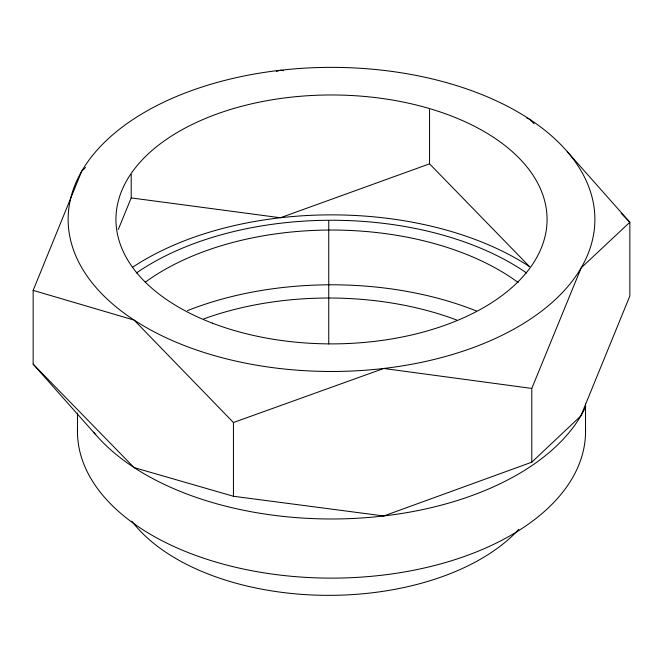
<?xml version="1.0" encoding="UTF-8"?>
<svg xmlns="http://www.w3.org/2000/svg" width="663" height="663" viewBox="0 0 663 663"><rect width="100%" height="100%" fill="white"/><g stroke="black" fill="none" stroke-linecap="round" stroke-linejoin="round"><path stroke-width="0.99" d="M95.679 434.655L33.15 364.128L33.15 290.377L81.798 171.046L85.544 167.49M33.15 364.128L134.075 467.581L233.442 496.264L383.769 515.971L531.792 462.186L531.792 388.435L581.202 267.811L629.85 222.229L567.321 151.703M531.792 462.186L580.821 415.958L629.85 295.98L629.85 222.229L621.206 213.337M118.271 229.506L131.208 197.914L131.208 174.352M276.322 71.438L280.383 70.253L283.449 70.659M131.208 197.914L280.383 217.754L429.558 163.844L529.704 266.783M33.15 290.377L134.075 320.08L233.442 422.513L383.769 368.471L531.792 388.435M526.936 118.196L529.704 119.282L534.03 123.724M585.537 403.8L585.537 431.456M429.558 109.552L429.558 163.844M328.749 221.019L328.749 344.006M233.442 422.513L233.442 496.264M77.463 413.024L77.463 431.456M518.839 529.314A215.16 124.221 0 0 1 320.909 595.266A215.16 124.221 0 0 1 131.821 521.168M585.678 406.784A263.377 152.059 0 0 1 581.194 415.311M580.821 415.95A263.377 152.059 0 0 1 346.674 518.731A263.377 152.059 0 0 1 93.616 432.168M132.467 267.346A263.377 152.059 0 0 1 279.239 217.887M280.399 217.754A263.377 152.059 0 0 1 528.933 266.277M529.704 119.282A263.377 152.059 0 0 1 581.194 267.811M580.821 268.449A263.377 152.059 0 0 1 133.711 319.823A263.377 152.059 0 0 1 279.239 70.386M280.399 70.253A263.377 152.059 0 0 1 528.933 118.776M145.238 282.223A237.105 136.893 0 0 1 518.201 282.546M585.512 429.458A254.037 146.664 0 0 1 331.5 578.128A254.037 146.664 0 0 1 77.488 429.458M187.472 310.64A254.037 146.664 0 0 1 476.515 311.03M136.346 273.023A254.037 146.664 0 0 1 526.654 273.023M203.798 318.903A233.873 135.028 0 0 1 456.658 320.005M212.351 323.146A215.574 124.462 0 0 0 546.66 227.136A215.574 124.462 0 0 0 235.489 107.994A215.574 124.462 0 0 0 212.351 323.146"/></g></svg>
